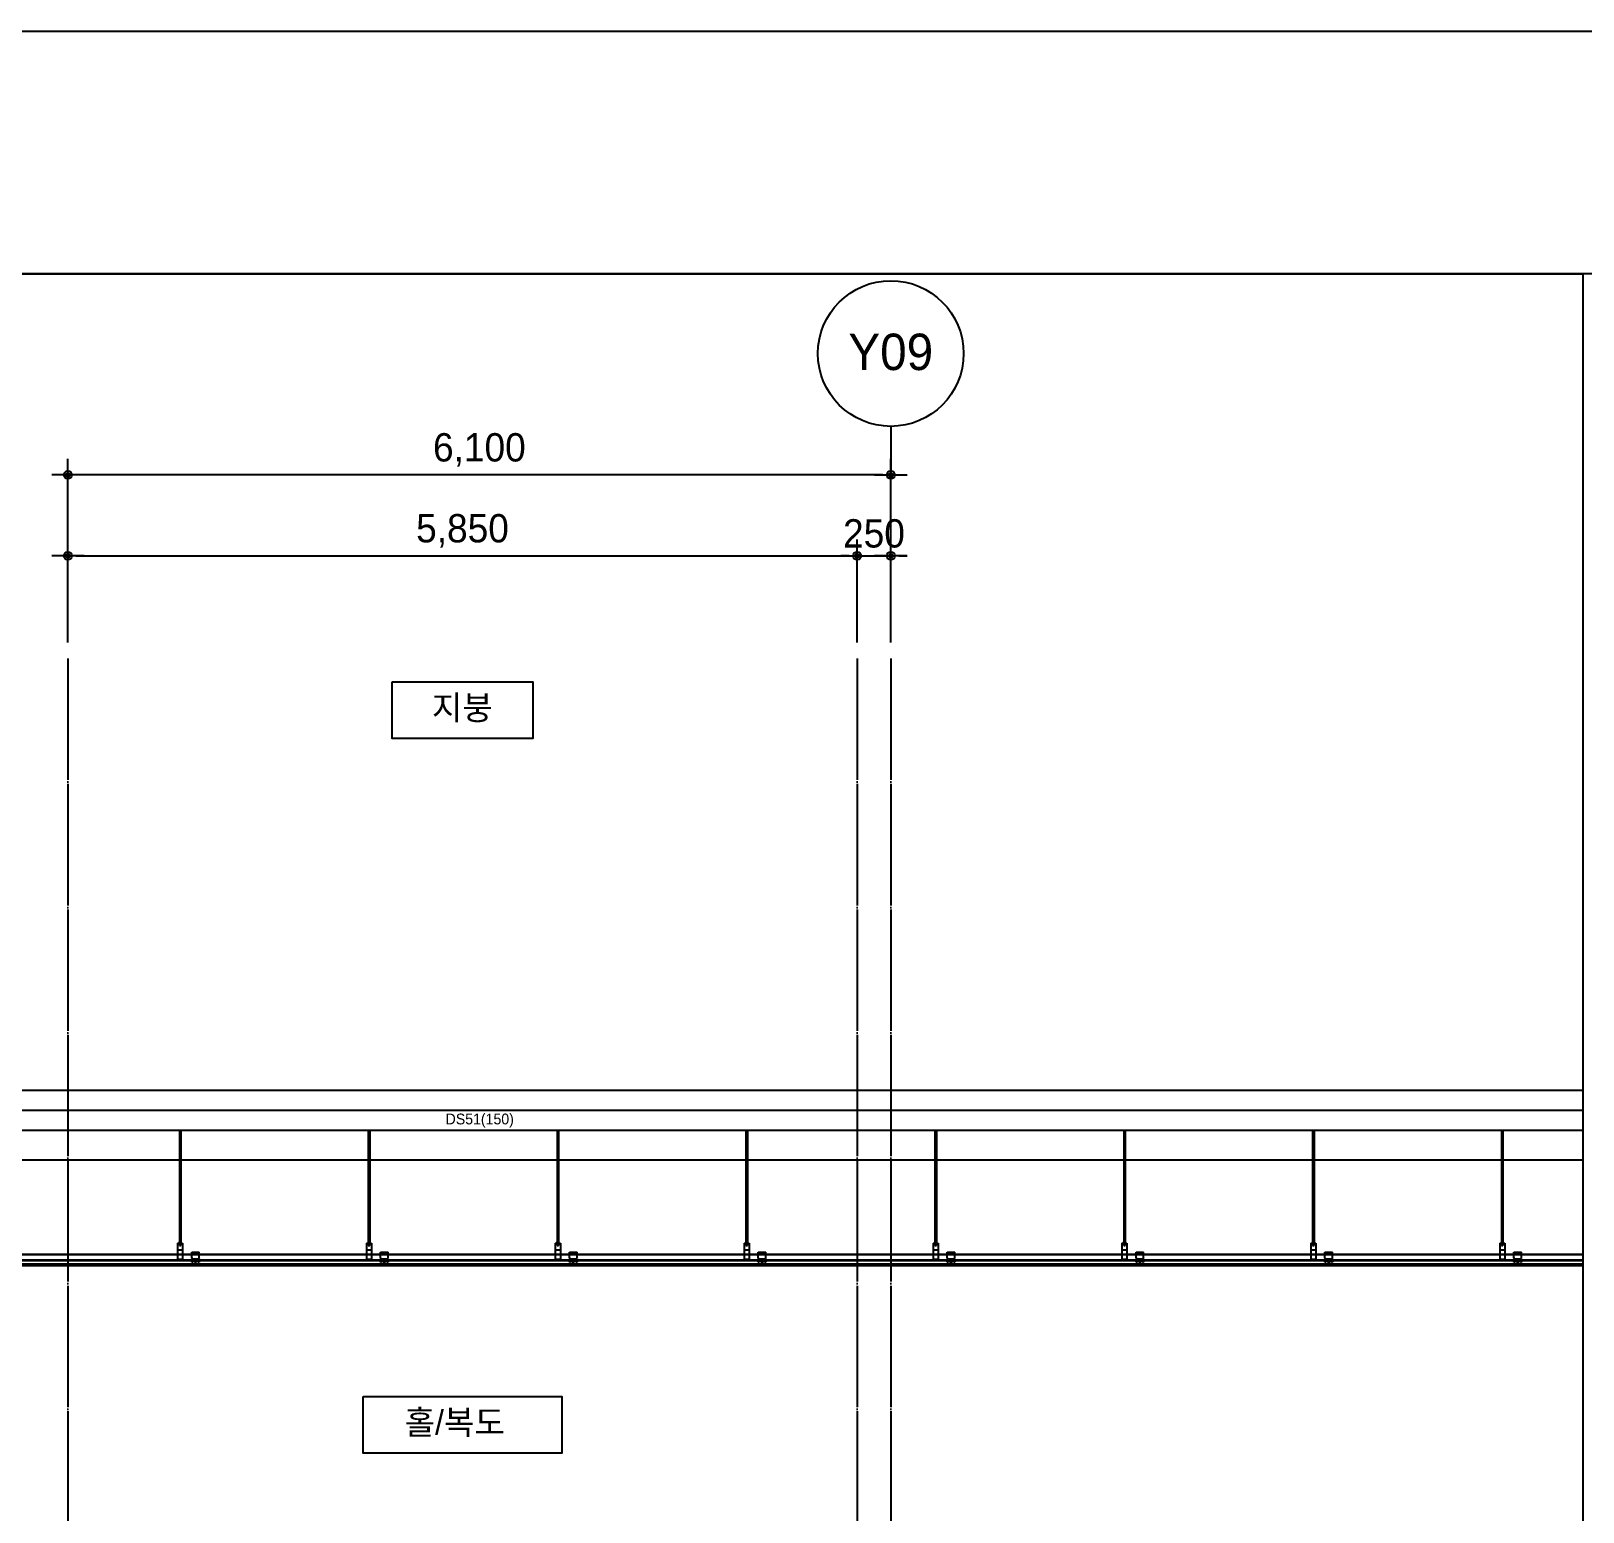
# Model space of a CAD drawing. Header units: millimetres. Extents: x 11948722 to 13111668, y -10771712 to -10232988.
# Drawn here: x 12272310 to 12283813, y -10535141 to -10524159 of the extents above; entities that cross this region are included whole.
import ezdxf
from ezdxf.enums import TextEntityAlignment as Align

# ---------------------------------------------------------------- set-up
doc = ezdxf.new("R2010")
doc.units = ezdxf.units.MM
doc.header["$LTSCALE"] = 150
doc.header["$MEASUREMENT"] = 0
doc.linetypes.add('CEN', pattern=[6.2, 6, -0.1, 0, -0.1])
doc.linetypes.add('Xref-계단단면도$0$HIDDEN', pattern=[0.375, 0.25, -0.125])
doc.layers.get('0').update_dxf_attribs({"linetype": 'CONTINUOUS'})
doc.layers.get('Defpoints').update_dxf_attribs({"color": 117, "linetype": 'CONTINUOUS'})
for name, color, linetype in [('A-FIN-4', 9, 'CONTINUOUS'), ('A-중심선', 10, 'CEN'), ('CON-C', 2, 'CONTINUOUS'), ('INS', 251, 'CONTINUOUS'), ('Xref-계단단면도$0$3 dim0', 7, 'CONTINUOUS'), ('Xref-계단단면도$0$8', 8, 'CONTINUOUS'), ('Xref-계단단면도$0$FIN', 5, 'CONTINUOUS'), ('Xref-계단단면도$0$SYM-2', 7, 'CONTINUOUS'), ('Xref-계단단면도$0$TEX', 3, 'CONTINUOUS'), ('Xref-계단단면도$0$TEX-SYM', 3, 'CONTINUOUS')]:
    doc.layers.add(name, color=color, linetype=linetype)
doc.styles.add('Xref-계단단면도$0$나눔고딕 Se', font='')
doc.styles.add('Xref-계단단면도$0$돋움', font='')
doc.styles.get('Xref-계단단면도$0$나눔고딕 Se').set_extended_font_data('Dotum')
doc.styles.get('Xref-계단단면도$0$돋움').set_extended_font_data('Dotum')
doc.dimstyles.new('Xref-계단단면도$0$A1-100', dxfattribs={"dimtxt": 3, "dimasz": 1, "dimexe": 2, "dimexo": 2, "dimgap": 1, "dimtad": 1, "dimdec": 0, "dimzin": 12, "dimdsep": 46, "dimlunit": 6, "dimtxsty": 'Xref-계단단면도$0$나눔고딕 Se', "dimblk1": 'Xref-계단단면도$0$DIMDOT', "dimblk2": 'Xref-계단단면도$0$DIMDOT', "dimsah": 1, "dimcen": -1, "dimdle": 2, "dimclrd": 256, "dimclre": 256, "dimclrt": 3, "dimadec": 0, "dimazin": 0, "dimtfac": 1, "dimtdec": 0, "dimtix": 1, "dimtmove": 2, "dimatfit": 3, "dimldrblk": 'Xref-계단단면도$0$DIMDOT', "dimfxl": 1, "dimtvp": 1, "dimtolj": 1, "dimtzin": 12, "dimlwd": -1, "dimlwe": -1, "dimarcsym": 0})

# ---------------------------------------------------------------- blocks, each defined once
blk = doc.blocks.new('Xref-계단단면도$0$DIMDOT')
at = {"color": 0}
blk.add_line((-2, 0), (2, 0), dxfattribs=at)
for radius in [0.5, 0.25]:
    blk.add_circle((0, 0), radius, dxfattribs=at)
blk = doc.blocks.new('*D74')
at = {"layer": 'Defpoints', "color": 0, "transparency": 16777216}
for p in [(12272583, -10527451), (12272583, -10528240), (12278683, -10528240)]:
    blk.add_point(p, dxfattribs=at)
at = {"layer": 'Xref-계단단면도$0$3 dim0', "transparency": 16777216}
for p, q in [((12272583, -10528120), (12272583, -10527331)), ((12278683, -10528120), (12278683, -10527331)), ((12278623, -10527451), (12272643, -10527451))]:
    blk.add_line(p, q, dxfattribs=at)
at = {"layer": 'Xref-계단단면도$0$3 dim0', "transparency": 16777216, "xscale": 60, "yscale": 60, "zscale": 60, "rotation": 180}
blk.add_blockref('Xref-계단단면도$0$DIMDOT', (12272583, -10527451), dxfattribs=at)
at = {"layer": 'Xref-계단단면도$0$3 dim0', "transparency": 16777216, "xscale": 60, "yscale": 60, "zscale": 60}
blk.add_blockref('Xref-계단단면도$0$DIMDOT', (12278683, -10527451), dxfattribs=at)
at = {"layer": 'Xref-계단단면도$0$3 dim0', "color": 3, "transparency": 16777216, "insert": (12275633, -10527266), "char_height": 210, "attachment_point": 5, "style": 'Xref-계단단면도$0$나눔고딕 Se'}
blk.add_mtext('\\A1;6,100', dxfattribs=at)
blk = doc.blocks.new('*D1040')
at = {"layer": 'Defpoints', "color": 0, "transparency": 16777216}
for p in [(12278683, -10528051), (12278433, -10528813), (12278683, -10528813)]:
    blk.add_point(p, dxfattribs=at)
at = {"layer": 'Xref-계단단면도$0$3 dim0', "transparency": 16777216}
for p, q in [((12278433, -10528693), (12278433, -10527931)), ((12278683, -10528693), (12278683, -10527931)), ((12278373, -10528051), (12278313, -10528051)), ((12278433, -10528051), (12278683, -10528051)), ((12278743, -10528051), (12278803, -10528051))]:
    blk.add_line(p, q, dxfattribs=at)
at = {"layer": 'Xref-계단단면도$0$3 dim0', "transparency": 16777216, "xscale": 60, "yscale": 60, "zscale": 60}
blk.add_blockref('Xref-계단단면도$0$DIMDOT', (12278433, -10528051), dxfattribs=at)
at = {"layer": 'Xref-계단단면도$0$3 dim0', "transparency": 16777216, "xscale": 60, "yscale": 60, "zscale": 60, "rotation": 180}
blk.add_blockref('Xref-계단단면도$0$DIMDOT', (12278683, -10528051), dxfattribs=at)
at = {"layer": 'Xref-계단단면도$0$3 dim0', "color": 3, "transparency": 16777216, "insert": (12278558, -10527886), "char_height": 210, "attachment_point": 5, "style": 'Xref-계단단면도$0$나눔고딕 Se'}
blk.add_mtext('\\A1;250', dxfattribs=at)
blk = doc.blocks.new('*D1041')
at = {"layer": 'Defpoints', "color": 0, "transparency": 16777216}
for p in [(12278433, -10528051), (12272583, -10528813), (12278433, -10528813)]:
    blk.add_point(p, dxfattribs=at)
at = {"layer": 'Xref-계단단면도$0$3 dim0', "transparency": 16777216}
for p, q in [((12272583, -10528693), (12272583, -10527931)), ((12278433, -10528693), (12278433, -10527931)), ((12272643, -10528051), (12278373, -10528051))]:
    blk.add_line(p, q, dxfattribs=at)
at = {"layer": 'Xref-계단단면도$0$3 dim0', "transparency": 16777216, "xscale": 60, "yscale": 60, "zscale": 60, "rotation": 180}
blk.add_blockref('Xref-계단단면도$0$DIMDOT', (12272583, -10528051), dxfattribs=at)
at = {"layer": 'Xref-계단단면도$0$3 dim0', "transparency": 16777216, "xscale": 60, "yscale": 60, "zscale": 60}
blk.add_blockref('Xref-계단단면도$0$DIMDOT', (12278433, -10528051), dxfattribs=at)
at = {"layer": 'Xref-계단단면도$0$3 dim0', "color": 3, "transparency": 16777216, "insert": (12275508, -10527866), "char_height": 210, "attachment_point": 5, "style": 'Xref-계단단면도$0$나눔고딕 Se'}
blk.add_mtext('\\A1;5,850', dxfattribs=at)

msp = doc.modelspace()

# ---------------------------------------------------------------- linework, layer by layer
at = {"layer": 'A-FIN-4'}
msp.add_line((12266187.3, -10532012.8), (12283813.3, -10532012.8), dxfattribs=at)
at = {"layer": 'A-중심선'}
for p, q in [((12272582.6, -10528812.8), (12272582.6, -10580443.8)), ((12278432.6, -10528812.8), (12278432.6, -10580443.8)), ((12278682.6, -10528812.8), (12278682.6, -10580443.8))]:
    msp.add_line(p, q, dxfattribs=at)
at = {"layer": 'A-중심선', "linetype": 'ByBlock', "ltscale": 0.5}
msp.add_line((12266187.3, -10532012.8), (12283813.3, -10532012.8), dxfattribs=at)
at = {"layer": 'CON-C', "ltscale": 1200}
for p, q in [((12266187.3, -10532162.8), (12283813.3, -10532162.8)), ((12283813.3, -10532312.8), (12266187.3, -10532312.8))]:
    msp.add_line(p, q, dxfattribs=at)
at = {"layer": 'Defpoints', "ltscale": 1200}
for points in [[(12251231.5, -10524159.4), (12295781.5, -10524159.4), (12295781.5, -10587159.4), (12251231.5, -10587159.4)], [(12253084.4, -10580484.4), (12294034.4, -10580484.4), (12294034.4, -10525959.4), (12253084.4, -10525959.4)], [(12266187.3, -10525959.4), (12283813.3, -10525959.4), (12283813.3, -10580443.8), (12266187.3, -10580443.8)]]:
    msp.add_lwpolyline(points, close=True, dxfattribs=at)
at = {"layer": 'INS'}
msp.add_line((12283813.3, -10532532.8), (12266187.3, -10532532.8), dxfattribs=at)
at = {"layer": 'Xref-계단단면도$0$8'}
for p, q in [((12273409.1, -10532312.8), (12273409.1, -10533144)), ((12273420.3, -10532312.8), (12273420.3, -10533144)), ((12274809.1, -10532312.8), (12274809.1, -10533144)), ((12274820.3, -10532312.8), (12274820.3, -10533144)), ((12276209.1, -10532312.8), (12276209.1, -10533144)), ((12276220.3, -10532312.8), (12276220.3, -10533144)), ((12277609.1, -10532312.8), (12277609.1, -10533144)), ((12277620.3, -10532312.8), (12277620.3, -10533144)), ((12279009.1, -10532312.8), (12279009.1, -10533144)), ((12279020.3, -10532312.8), (12279020.3, -10533144)), ((12280409.1, -10532312.8), (12280409.1, -10533144)), ((12280420.3, -10532312.8), (12280420.3, -10533144)), ((12281809.1, -10532312.8), (12281809.1, -10533144)), ((12281820.3, -10532312.8), (12281820.3, -10533144)), ((12283209.1, -10532312.8), (12283209.1, -10533144)), ((12283220.3, -10532312.8), (12283220.3, -10533144)), ((12273395.9, -10533147.8), (12273395.9, -10533266.5)), ((12273395.9, -10533147.8), (12273433.4, -10533147.8)), ((12273395.9, -10533151.5), (12273433.4, -10533151.5)), ((12273395.9, -10533197.8), (12273433.4, -10533197.8)), ((12273403.4, -10533144), (12273425.9, -10533144)), ((12273403.4, -10533144), (12273403.4, -10533147.8)), ((12273403.4, -10533151.5), (12273403.4, -10533155.3)), ((12273403.4, -10533155.3), (12273425.9, -10533155.3)), ((12273407.2, -10533144), (12273407.2, -10533147.8)), ((12273407.2, -10533151.5), (12273407.2, -10533155.3)), ((12273409.1, -10533139), (12273420.3, -10533139)), ((12273409.1, -10533141.5), (12273420.3, -10533141.5)), ((12273409.1, -10533155.3), (12273409.1, -10533166.5)), ((12273409.1, -10533156.5), (12273420.3, -10533156.5)), ((12273409.1, -10533159), (12273420.3, -10533159)), ((12273409.1, -10533161.5), (12273420.3, -10533161.5)), ((12273409.1, -10533164), (12273420.3, -10533164)), ((12273409.1, -10533164), (12273420.3, -10533164)), ((12273409.1, -10533166.5), (12273420.3, -10533166.5)), ((12273420.3, -10533155.3), (12273420.3, -10533166.5)), ((12273422.2, -10533144), (12273422.2, -10533147.8)), ((12273422.2, -10533151.5), (12273422.2, -10533155.3)), ((12273425.9, -10533144), (12273425.9, -10533147.8)), ((12273425.9, -10533151.5), (12273425.9, -10533155.3)), ((12273433.4, -10533147.8), (12273433.4, -10533266.5)), ((12274795.9, -10533147.8), (12274795.9, -10533266.5)), ((12274795.9, -10533147.8), (12274833.4, -10533147.8)), ((12274795.9, -10533151.5), (12274833.4, -10533151.5)), ((12274795.9, -10533197.8), (12274833.4, -10533197.8)), ((12274803.4, -10533144), (12274825.9, -10533144)), ((12274803.4, -10533144), (12274803.4, -10533147.8)), ((12274803.4, -10533151.5), (12274803.4, -10533155.3)), ((12274803.4, -10533155.3), (12274825.9, -10533155.3)), ((12274807.2, -10533144), (12274807.2, -10533147.8)), ((12274807.2, -10533151.5), (12274807.2, -10533155.3)), ((12274809.1, -10533139), (12274820.3, -10533139)), ((12274809.1, -10533141.5), (12274820.3, -10533141.5)), ((12274809.1, -10533155.3), (12274809.1, -10533166.5)), ((12274809.1, -10533156.5), (12274820.3, -10533156.5)), ((12274809.1, -10533159), (12274820.3, -10533159)), ((12274809.1, -10533161.5), (12274820.3, -10533161.5)), ((12274809.1, -10533164), (12274820.3, -10533164)), ((12274809.1, -10533164), (12274820.3, -10533164)), ((12274809.1, -10533166.5), (12274820.3, -10533166.5)), ((12274820.3, -10533155.3), (12274820.3, -10533166.5)), ((12274822.2, -10533144), (12274822.2, -10533147.8)), ((12274822.2, -10533151.5), (12274822.2, -10533155.3)), ((12274825.9, -10533144), (12274825.9, -10533147.8)), ((12274825.9, -10533151.5), (12274825.9, -10533155.3)), ((12274833.4, -10533147.8), (12274833.4, -10533266.5)), ((12276195.9, -10533147.8), (12276195.9, -10533266.5)), ((12276195.9, -10533147.8), (12276233.4, -10533147.8)), ((12276195.9, -10533151.5), (12276233.4, -10533151.5)), ((12276195.9, -10533197.8), (12276233.4, -10533197.8)), ((12276203.4, -10533144), (12276225.9, -10533144)), ((12276203.4, -10533144), (12276203.4, -10533147.8)), ((12276203.4, -10533151.5), (12276203.4, -10533155.3)), ((12276203.4, -10533155.3), (12276225.9, -10533155.3)), ((12276207.2, -10533144), (12276207.2, -10533147.8)), ((12276207.2, -10533151.5), (12276207.2, -10533155.3)), ((12276209.1, -10533139), (12276220.3, -10533139)), ((12276209.1, -10533141.5), (12276220.3, -10533141.5)), ((12276209.1, -10533155.3), (12276209.1, -10533166.5)), ((12276209.1, -10533156.5), (12276220.3, -10533156.5)), ((12276209.1, -10533159), (12276220.3, -10533159)), ((12276209.1, -10533161.5), (12276220.3, -10533161.5)), ((12276209.1, -10533164), (12276220.3, -10533164)), ((12276209.1, -10533164), (12276220.3, -10533164)), ((12276209.1, -10533166.5), (12276220.3, -10533166.5)), ((12276220.3, -10533155.3), (12276220.3, -10533166.5)), ((12276222.2, -10533144), (12276222.2, -10533147.8)), ((12276222.2, -10533151.5), (12276222.2, -10533155.3)), ((12276225.9, -10533144), (12276225.9, -10533147.8)), ((12276225.9, -10533151.5), (12276225.9, -10533155.3)), ((12276233.4, -10533147.8), (12276233.4, -10533266.5)), ((12277595.9, -10533147.8), (12277595.9, -10533266.5)), ((12277595.9, -10533147.8), (12277633.4, -10533147.8)), ((12277595.9, -10533151.5), (12277633.4, -10533151.5)), ((12277595.9, -10533197.8), (12277633.4, -10533197.8)), ((12277603.4, -10533144), (12277625.9, -10533144)), ((12277603.4, -10533144), (12277603.4, -10533147.8)), ((12277603.4, -10533151.5), (12277603.4, -10533155.3)), ((12277603.4, -10533155.3), (12277625.9, -10533155.3)), ((12277607.2, -10533144), (12277607.2, -10533147.8)), ((12277607.2, -10533151.5), (12277607.2, -10533155.3)), ((12277609.1, -10533139), (12277620.3, -10533139)), ((12277609.1, -10533141.5), (12277620.3, -10533141.5)), ((12277609.1, -10533155.3), (12277609.1, -10533166.5)), ((12277609.1, -10533156.5), (12277620.3, -10533156.5)), ((12277609.1, -10533159), (12277620.3, -10533159)), ((12277609.1, -10533161.5), (12277620.3, -10533161.5)), ((12277609.1, -10533164), (12277620.3, -10533164)), ((12277609.1, -10533164), (12277620.3, -10533164)), ((12277609.1, -10533166.5), (12277620.3, -10533166.5)), ((12277620.3, -10533155.3), (12277620.3, -10533166.5)), ((12277622.2, -10533144), (12277622.2, -10533147.8)), ((12277622.2, -10533151.5), (12277622.2, -10533155.3)), ((12277625.9, -10533144), (12277625.9, -10533147.8)), ((12277625.9, -10533151.5), (12277625.9, -10533155.3)), ((12277633.4, -10533147.8), (12277633.4, -10533266.5)), ((12278995.9, -10533147.8), (12278995.9, -10533266.5)), ((12278995.9, -10533147.8), (12279033.4, -10533147.8)), ((12278995.9, -10533151.5), (12279033.4, -10533151.5)), ((12278995.9, -10533197.8), (12279033.4, -10533197.8)), ((12279003.4, -10533144), (12279025.9, -10533144)), ((12279003.4, -10533144), (12279003.4, -10533147.8)), ((12279003.4, -10533151.5), (12279003.4, -10533155.3)), ((12279003.4, -10533155.3), (12279025.9, -10533155.3)), ((12279007.2, -10533144), (12279007.2, -10533147.8)), ((12279007.2, -10533151.5), (12279007.2, -10533155.3)), ((12279009.1, -10533139), (12279020.3, -10533139)), ((12279009.1, -10533141.5), (12279020.3, -10533141.5)), ((12279009.1, -10533155.3), (12279009.1, -10533166.5)), ((12279009.1, -10533156.5), (12279020.3, -10533156.5)), ((12279009.1, -10533159), (12279020.3, -10533159)), ((12279009.1, -10533161.5), (12279020.3, -10533161.5)), ((12279009.1, -10533164), (12279020.3, -10533164)), ((12279009.1, -10533164), (12279020.3, -10533164)), ((12279009.1, -10533166.5), (12279020.3, -10533166.5)), ((12279020.3, -10533155.3), (12279020.3, -10533166.5)), ((12279022.2, -10533144), (12279022.2, -10533147.8)), ((12279022.2, -10533151.5), (12279022.2, -10533155.3)), ((12279025.9, -10533144), (12279025.9, -10533147.8)), ((12279025.9, -10533151.5), (12279025.9, -10533155.3)), ((12279033.4, -10533147.8), (12279033.4, -10533266.5)), ((12280395.9, -10533147.8), (12280395.9, -10533266.5)), ((12280395.9, -10533147.8), (12280433.4, -10533147.8)), ((12280395.9, -10533151.5), (12280433.4, -10533151.5)), ((12280395.9, -10533197.8), (12280433.4, -10533197.8)), ((12280403.4, -10533144), (12280425.9, -10533144)), ((12280403.4, -10533144), (12280403.4, -10533147.8)), ((12280403.4, -10533151.5), (12280403.4, -10533155.3)), ((12280403.4, -10533155.3), (12280425.9, -10533155.3)), ((12280407.2, -10533144), (12280407.2, -10533147.8)), ((12280407.2, -10533151.5), (12280407.2, -10533155.3)), ((12280409.1, -10533139), (12280420.3, -10533139)), ((12280409.1, -10533141.5), (12280420.3, -10533141.5)), ((12280409.1, -10533155.3), (12280409.1, -10533166.5)), ((12280409.1, -10533156.5), (12280420.3, -10533156.5)), ((12280409.1, -10533159), (12280420.3, -10533159)), ((12280409.1, -10533161.5), (12280420.3, -10533161.5)), ((12280409.1, -10533164), (12280420.3, -10533164)), ((12280409.1, -10533164), (12280420.3, -10533164)), ((12280409.1, -10533166.5), (12280420.3, -10533166.5)), ((12280420.3, -10533155.3), (12280420.3, -10533166.5)), ((12280422.2, -10533144), (12280422.2, -10533147.8)), ((12280422.2, -10533151.5), (12280422.2, -10533155.3)), ((12280425.9, -10533144), (12280425.9, -10533147.8)), ((12280425.9, -10533151.5), (12280425.9, -10533155.3)), ((12280433.4, -10533147.8), (12280433.4, -10533266.5)), ((12281795.9, -10533147.8), (12281795.9, -10533266.5)), ((12281795.9, -10533147.8), (12281833.4, -10533147.8)), ((12281795.9, -10533151.5), (12281833.4, -10533151.5)), ((12281795.9, -10533197.8), (12281833.4, -10533197.8)), ((12281803.4, -10533144), (12281825.9, -10533144)), ((12281803.4, -10533144), (12281803.4, -10533147.8)), ((12281803.4, -10533151.5), (12281803.4, -10533155.3)), ((12281803.4, -10533155.3), (12281825.9, -10533155.3)), ((12281807.2, -10533144), (12281807.2, -10533147.8)), ((12281807.2, -10533151.5), (12281807.2, -10533155.3)), ((12281809.1, -10533139), (12281820.3, -10533139)), ((12281809.1, -10533141.5), (12281820.3, -10533141.5)), ((12281809.1, -10533155.3), (12281809.1, -10533166.5)), ((12281809.1, -10533156.5), (12281820.3, -10533156.5)), ((12281809.1, -10533159), (12281820.3, -10533159)), ((12281809.1, -10533161.5), (12281820.3, -10533161.5)), ((12281809.1, -10533164), (12281820.3, -10533164)), ((12281809.1, -10533164), (12281820.3, -10533164)), ((12281809.1, -10533166.5), (12281820.3, -10533166.5)), ((12281820.3, -10533155.3), (12281820.3, -10533166.5)), ((12281822.2, -10533144), (12281822.2, -10533147.8)), ((12281822.2, -10533151.5), (12281822.2, -10533155.3)), ((12281825.9, -10533144), (12281825.9, -10533147.8)), ((12281825.9, -10533151.5), (12281825.9, -10533155.3)), ((12281833.4, -10533147.8), (12281833.4, -10533266.5)), ((12283195.9, -10533147.8), (12283195.9, -10533266.5)), ((12283195.9, -10533147.8), (12283233.4, -10533147.8)), ((12283195.9, -10533151.5), (12283233.4, -10533151.5)), ((12283195.9, -10533197.8), (12283233.4, -10533197.8)), ((12283203.4, -10533144), (12283225.9, -10533144)), ((12283203.4, -10533144), (12283203.4, -10533147.8)), ((12283203.4, -10533151.5), (12283203.4, -10533155.3)), ((12283203.4, -10533155.3), (12283225.9, -10533155.3)), ((12283207.2, -10533144), (12283207.2, -10533147.8)), ((12283207.2, -10533151.5), (12283207.2, -10533155.3)), ((12283209.1, -10533139), (12283220.3, -10533139)), ((12283209.1, -10533141.5), (12283220.3, -10533141.5)), ((12283209.1, -10533155.3), (12283209.1, -10533166.5)), ((12283209.1, -10533156.5), (12283220.3, -10533156.5)), ((12283209.1, -10533159), (12283220.3, -10533159)), ((12283209.1, -10533161.5), (12283220.3, -10533161.5)), ((12283209.1, -10533164), (12283220.3, -10533164)), ((12283209.1, -10533164), (12283220.3, -10533164)), ((12283209.1, -10533166.5), (12283220.3, -10533166.5)), ((12283220.3, -10533155.3), (12283220.3, -10533166.5)), ((12283222.2, -10533144), (12283222.2, -10533147.8)), ((12283222.2, -10533151.5), (12283222.2, -10533155.3)), ((12283225.9, -10533144), (12283225.9, -10533147.8)), ((12283225.9, -10533151.5), (12283225.9, -10533155.3)), ((12283233.4, -10533147.8), (12283233.4, -10533266.5)), ((12273395.9, -10533266.5), (12273433.4, -10533266.5)), ((12273500.7, -10533214), (12273556.9, -10533214)), ((12273500.7, -10533257.8), (12273500.7, -10533214)), ((12273500.7, -10533216.5), (12273556.9, -10533216.5)), ((12273500.7, -10533225.3), (12273504.4, -10533225.3)), ((12273506.9, -10533264), (12273500.7, -10533257.8)), ((12273500.7, -10533264), (12273506.9, -10533264)), ((12273500.7, -10533287.8), (12273500.7, -10533264)), ((12273508.2, -10533287.8), (12273500.7, -10533287.8)), ((12273503.2, -10533285.3), (12273503.2, -10533266.5)), ((12273503.2, -10533266.5), (12273506.9, -10533266.5)), ((12273503.2, -10533274), (12273554.4, -10533274)), ((12273506.1, -10533285.3), (12273503.2, -10533285.3)), ((12273506.4, -10533225.3), (12273509.4, -10533225.3)), ((12273506.9, -10533264), (12273550.7, -10533264)), ((12273506.9, -10533266.5), (12273506.9, -10533264)), ((12273509.4, -10533219.4), (12273509.4, -10533214)), ((12273509.4, -10533225.3), (12273509.4, -10533221.1)), ((12273536.9, -10533287.8), (12273520.7, -10533287.8)), ((12273534.8, -10533285.3), (12273522.8, -10533285.3)), ((12273524.4, -10533219.4), (12273524.4, -10533214)), ((12273524.4, -10533225.3), (12273524.4, -10533221.1)), ((12273524.4, -10533225.3), (12273527.5, -10533225.3)), ((12273529.2, -10533225.3), (12273533.2, -10533225.3)), ((12273533.2, -10533219.4), (12273533.2, -10533214)), ((12273533.2, -10533225.3), (12273533.2, -10533221.1)), ((12273548.2, -10533219.4), (12273548.2, -10533214)), ((12273548.2, -10533225.3), (12273548.2, -10533221.1)), ((12273548.2, -10533225.3), (12273552, -10533225.3)), ((12273556.9, -10533287.8), (12273549.4, -10533287.8)), ((12273550.7, -10533264), (12273556.9, -10533257.8)), ((12273550.7, -10533264), (12273556.9, -10533264)), ((12273550.7, -10533266.5), (12273550.7, -10533264)), ((12273550.7, -10533266.5), (12273554.4, -10533266.5)), ((12273554.4, -10533285.3), (12273551.6, -10533285.3)), ((12273553.3, -10533225.3), (12273556.9, -10533225.3)), ((12273554.4, -10533266.5), (12273554.4, -10533285.3)), ((12273556.9, -10533257.8), (12273556.9, -10533214)), ((12273556.9, -10533264), (12273556.9, -10533287.8)), ((12274795.9, -10533266.5), (12274833.4, -10533266.5)), ((12274900.7, -10533214), (12274956.9, -10533214)), ((12274900.7, -10533257.8), (12274900.7, -10533214)), ((12274900.7, -10533216.5), (12274956.9, -10533216.5)), ((12274900.7, -10533225.3), (12274904.4, -10533225.3)), ((12274906.9, -10533264), (12274900.7, -10533257.8)), ((12274900.7, -10533264), (12274906.9, -10533264)), ((12274900.7, -10533287.8), (12274900.7, -10533264)), ((12274908.2, -10533287.8), (12274900.7, -10533287.8)), ((12274903.2, -10533285.3), (12274903.2, -10533266.5)), ((12274903.2, -10533266.5), (12274906.9, -10533266.5)), ((12274903.2, -10533274), (12274954.4, -10533274)), ((12274906.1, -10533285.3), (12274903.2, -10533285.3)), ((12274906.4, -10533225.3), (12274909.4, -10533225.3)), ((12274906.9, -10533264), (12274950.7, -10533264)), ((12274906.9, -10533266.5), (12274906.9, -10533264)), ((12274909.4, -10533219.4), (12274909.4, -10533214)), ((12274909.4, -10533225.3), (12274909.4, -10533221.1)), ((12274936.9, -10533287.8), (12274920.7, -10533287.8)), ((12274934.8, -10533285.3), (12274922.8, -10533285.3)), ((12274924.4, -10533219.4), (12274924.4, -10533214)), ((12274924.4, -10533225.3), (12274924.4, -10533221.1)), ((12274924.4, -10533225.3), (12274927.5, -10533225.3)), ((12274929.2, -10533225.3), (12274933.2, -10533225.3)), ((12274933.2, -10533219.4), (12274933.2, -10533214)), ((12274933.2, -10533225.3), (12274933.2, -10533221.1)), ((12274948.2, -10533219.4), (12274948.2, -10533214)), ((12274948.2, -10533225.3), (12274948.2, -10533221.1)), ((12274948.2, -10533225.3), (12274952, -10533225.3)), ((12274956.9, -10533287.8), (12274949.4, -10533287.8)), ((12274950.7, -10533264), (12274956.9, -10533257.8)), ((12274950.7, -10533264), (12274956.9, -10533264)), ((12274950.7, -10533266.5), (12274950.7, -10533264)), ((12274950.7, -10533266.5), (12274954.4, -10533266.5)), ((12274954.4, -10533285.3), (12274951.6, -10533285.3)), ((12274953.3, -10533225.3), (12274956.9, -10533225.3)), ((12274954.4, -10533266.5), (12274954.4, -10533285.3)), ((12274956.9, -10533257.8), (12274956.9, -10533214)), ((12274956.9, -10533264), (12274956.9, -10533287.8)), ((12276195.9, -10533266.5), (12276233.4, -10533266.5)), ((12276300.7, -10533214), (12276356.9, -10533214)), ((12276300.7, -10533257.8), (12276300.7, -10533214)), ((12276300.7, -10533216.5), (12276356.9, -10533216.5)), ((12276300.7, -10533225.3), (12276304.4, -10533225.3)), ((12276306.9, -10533264), (12276300.7, -10533257.8)), ((12276300.7, -10533264), (12276306.9, -10533264)), ((12276300.7, -10533287.8), (12276300.7, -10533264)), ((12276308.2, -10533287.8), (12276300.7, -10533287.8)), ((12276303.2, -10533285.3), (12276303.2, -10533266.5)), ((12276303.2, -10533266.5), (12276306.9, -10533266.5)), ((12276303.2, -10533274), (12276354.4, -10533274)), ((12276306.1, -10533285.3), (12276303.2, -10533285.3)), ((12276306.4, -10533225.3), (12276309.4, -10533225.3)), ((12276306.9, -10533264), (12276350.7, -10533264)), ((12276306.9, -10533266.5), (12276306.9, -10533264)), ((12276309.4, -10533219.4), (12276309.4, -10533214)), ((12276309.4, -10533225.3), (12276309.4, -10533221.1)), ((12276336.9, -10533287.8), (12276320.7, -10533287.8)), ((12276334.8, -10533285.3), (12276322.8, -10533285.3)), ((12276324.4, -10533219.4), (12276324.4, -10533214)), ((12276324.4, -10533225.3), (12276324.4, -10533221.1)), ((12276324.4, -10533225.3), (12276327.5, -10533225.3)), ((12276329.2, -10533225.3), (12276333.2, -10533225.3)), ((12276333.2, -10533219.4), (12276333.2, -10533214)), ((12276333.2, -10533225.3), (12276333.2, -10533221.1)), ((12276348.2, -10533219.4), (12276348.2, -10533214)), ((12276348.2, -10533225.3), (12276348.2, -10533221.1)), ((12276348.2, -10533225.3), (12276352, -10533225.3)), ((12276356.9, -10533287.8), (12276349.4, -10533287.8)), ((12276350.7, -10533264), (12276356.9, -10533257.8)), ((12276350.7, -10533264), (12276356.9, -10533264)), ((12276350.7, -10533266.5), (12276350.7, -10533264)), ((12276350.7, -10533266.5), (12276354.4, -10533266.5)), ((12276354.4, -10533285.3), (12276351.6, -10533285.3)), ((12276353.3, -10533225.3), (12276356.9, -10533225.3)), ((12276354.4, -10533266.5), (12276354.4, -10533285.3)), ((12276356.9, -10533257.8), (12276356.9, -10533214)), ((12276356.9, -10533264), (12276356.9, -10533287.8)), ((12277595.9, -10533266.5), (12277633.4, -10533266.5)), ((12277700.7, -10533214), (12277756.9, -10533214)), ((12277700.7, -10533257.8), (12277700.7, -10533214)), ((12277700.7, -10533216.5), (12277756.9, -10533216.5)), ((12277700.7, -10533225.3), (12277704.4, -10533225.3)), ((12277706.9, -10533264), (12277700.7, -10533257.8)), ((12277700.7, -10533264), (12277706.9, -10533264)), ((12277700.7, -10533287.8), (12277700.7, -10533264)), ((12277708.2, -10533287.8), (12277700.7, -10533287.8)), ((12277703.2, -10533285.3), (12277703.2, -10533266.5)), ((12277703.2, -10533266.5), (12277706.9, -10533266.5)), ((12277703.2, -10533274), (12277754.4, -10533274)), ((12277706.1, -10533285.3), (12277703.2, -10533285.3)), ((12277706.4, -10533225.3), (12277709.4, -10533225.3)), ((12277706.9, -10533264), (12277750.7, -10533264)), ((12277706.9, -10533266.5), (12277706.9, -10533264)), ((12277709.4, -10533219.4), (12277709.4, -10533214)), ((12277709.4, -10533225.3), (12277709.4, -10533221.1)), ((12277736.9, -10533287.8), (12277720.7, -10533287.8)), ((12277734.8, -10533285.3), (12277722.8, -10533285.3)), ((12277724.4, -10533219.4), (12277724.4, -10533214)), ((12277724.4, -10533225.3), (12277724.4, -10533221.1)), ((12277724.4, -10533225.3), (12277727.5, -10533225.3)), ((12277729.2, -10533225.3), (12277733.2, -10533225.3)), ((12277733.2, -10533219.4), (12277733.2, -10533214)), ((12277733.2, -10533225.3), (12277733.2, -10533221.1)), ((12277748.2, -10533219.4), (12277748.2, -10533214)), ((12277748.2, -10533225.3), (12277748.2, -10533221.1)), ((12277748.2, -10533225.3), (12277752, -10533225.3)), ((12277756.9, -10533287.8), (12277749.4, -10533287.8)), ((12277750.7, -10533264), (12277756.9, -10533257.8)), ((12277750.7, -10533264), (12277756.9, -10533264)), ((12277750.7, -10533266.5), (12277750.7, -10533264)), ((12277750.7, -10533266.5), (12277754.4, -10533266.5)), ((12277754.4, -10533285.3), (12277751.6, -10533285.3)), ((12277753.3, -10533225.3), (12277756.9, -10533225.3)), ((12277754.4, -10533266.5), (12277754.4, -10533285.3)), ((12277756.9, -10533257.8), (12277756.9, -10533214)), ((12277756.9, -10533264), (12277756.9, -10533287.8)), ((12278995.9, -10533266.5), (12279033.4, -10533266.5)), ((12279100.7, -10533214), (12279156.9, -10533214)), ((12279100.7, -10533257.8), (12279100.7, -10533214)), ((12279100.7, -10533216.5), (12279156.9, -10533216.5)), ((12279100.7, -10533225.3), (12279104.4, -10533225.3)), ((12279106.9, -10533264), (12279100.7, -10533257.8)), ((12279100.7, -10533264), (12279106.9, -10533264)), ((12279100.7, -10533287.8), (12279100.7, -10533264)), ((12279108.2, -10533287.8), (12279100.7, -10533287.8)), ((12279103.2, -10533285.3), (12279103.2, -10533266.5)), ((12279103.2, -10533266.5), (12279106.9, -10533266.5)), ((12279103.2, -10533274), (12279154.4, -10533274)), ((12279106.1, -10533285.3), (12279103.2, -10533285.3)), ((12279106.4, -10533225.3), (12279109.4, -10533225.3)), ((12279106.9, -10533264), (12279150.7, -10533264)), ((12279106.9, -10533266.5), (12279106.9, -10533264)), ((12279109.4, -10533219.4), (12279109.4, -10533214)), ((12279109.4, -10533225.3), (12279109.4, -10533221.1)), ((12279136.9, -10533287.8), (12279120.7, -10533287.8)), ((12279134.8, -10533285.3), (12279122.8, -10533285.3)), ((12279124.4, -10533219.4), (12279124.4, -10533214)), ((12279124.4, -10533225.3), (12279124.4, -10533221.1)), ((12279124.4, -10533225.3), (12279127.5, -10533225.3)), ((12279129.2, -10533225.3), (12279133.2, -10533225.3)), ((12279133.2, -10533219.4), (12279133.2, -10533214)), ((12279133.2, -10533225.3), (12279133.2, -10533221.1)), ((12279148.2, -10533219.4), (12279148.2, -10533214)), ((12279148.2, -10533225.3), (12279148.2, -10533221.1)), ((12279148.2, -10533225.3), (12279152, -10533225.3)), ((12279156.9, -10533287.8), (12279149.4, -10533287.8)), ((12279150.7, -10533264), (12279156.9, -10533257.8)), ((12279150.7, -10533264), (12279156.9, -10533264)), ((12279150.7, -10533266.5), (12279150.7, -10533264)), ((12279150.7, -10533266.5), (12279154.4, -10533266.5)), ((12279154.4, -10533285.3), (12279151.6, -10533285.3)), ((12279153.3, -10533225.3), (12279156.9, -10533225.3)), ((12279154.4, -10533266.5), (12279154.4, -10533285.3)), ((12279156.9, -10533257.8), (12279156.9, -10533214)), ((12279156.9, -10533264), (12279156.9, -10533287.8)), ((12280395.9, -10533266.5), (12280433.4, -10533266.5)), ((12280500.7, -10533214), (12280556.9, -10533214)), ((12280500.7, -10533257.8), (12280500.7, -10533214)), ((12280500.7, -10533216.5), (12280556.9, -10533216.5)), ((12280500.7, -10533225.3), (12280504.4, -10533225.3)), ((12280506.9, -10533264), (12280500.7, -10533257.8)), ((12280500.7, -10533264), (12280506.9, -10533264)), ((12280500.7, -10533287.8), (12280500.7, -10533264)), ((12280508.2, -10533287.8), (12280500.7, -10533287.8)), ((12280503.2, -10533285.3), (12280503.2, -10533266.5)), ((12280503.2, -10533266.5), (12280506.9, -10533266.5)), ((12280503.2, -10533274), (12280554.4, -10533274)), ((12280506.1, -10533285.3), (12280503.2, -10533285.3)), ((12280506.4, -10533225.3), (12280509.4, -10533225.3)), ((12280506.9, -10533264), (12280550.7, -10533264)), ((12280506.9, -10533266.5), (12280506.9, -10533264)), ((12280509.4, -10533219.4), (12280509.4, -10533214)), ((12280509.4, -10533225.3), (12280509.4, -10533221.1)), ((12280536.9, -10533287.8), (12280520.7, -10533287.8)), ((12280534.8, -10533285.3), (12280522.8, -10533285.3)), ((12280524.4, -10533219.4), (12280524.4, -10533214)), ((12280524.4, -10533225.3), (12280524.4, -10533221.1)), ((12280524.4, -10533225.3), (12280527.5, -10533225.3)), ((12280529.2, -10533225.3), (12280533.2, -10533225.3)), ((12280533.2, -10533219.4), (12280533.2, -10533214)), ((12280533.2, -10533225.3), (12280533.2, -10533221.1)), ((12280548.2, -10533219.4), (12280548.2, -10533214)), ((12280548.2, -10533225.3), (12280548.2, -10533221.1)), ((12280548.2, -10533225.3), (12280552, -10533225.3)), ((12280556.9, -10533287.8), (12280549.4, -10533287.8)), ((12280550.7, -10533264), (12280556.9, -10533257.8)), ((12280550.7, -10533264), (12280556.9, -10533264)), ((12280550.7, -10533266.5), (12280550.7, -10533264)), ((12280550.7, -10533266.5), (12280554.4, -10533266.5)), ((12280554.4, -10533285.3), (12280551.6, -10533285.3)), ((12280553.3, -10533225.3), (12280556.9, -10533225.3)), ((12280554.4, -10533266.5), (12280554.4, -10533285.3)), ((12280556.9, -10533257.8), (12280556.9, -10533214)), ((12280556.9, -10533264), (12280556.9, -10533287.8)), ((12281795.9, -10533266.5), (12281833.4, -10533266.5)), ((12281900.7, -10533214), (12281956.9, -10533214)), ((12281900.7, -10533257.8), (12281900.7, -10533214)), ((12281900.7, -10533216.5), (12281956.9, -10533216.5)), ((12281900.7, -10533225.3), (12281904.4, -10533225.3)), ((12281906.9, -10533264), (12281900.7, -10533257.8)), ((12281900.7, -10533264), (12281906.9, -10533264)), ((12281900.7, -10533287.8), (12281900.7, -10533264)), ((12281908.2, -10533287.8), (12281900.7, -10533287.8)), ((12281903.2, -10533285.3), (12281903.2, -10533266.5)), ((12281903.2, -10533266.5), (12281906.9, -10533266.5)), ((12281903.2, -10533274), (12281954.4, -10533274)), ((12281906.1, -10533285.3), (12281903.2, -10533285.3)), ((12281906.4, -10533225.3), (12281909.4, -10533225.3)), ((12281906.9, -10533264), (12281950.7, -10533264)), ((12281906.9, -10533266.5), (12281906.9, -10533264)), ((12281909.4, -10533219.4), (12281909.4, -10533214)), ((12281909.4, -10533225.3), (12281909.4, -10533221.1)), ((12281936.9, -10533287.8), (12281920.7, -10533287.8)), ((12281934.8, -10533285.3), (12281922.8, -10533285.3)), ((12281924.4, -10533219.4), (12281924.4, -10533214)), ((12281924.4, -10533225.3), (12281924.4, -10533221.1)), ((12281924.4, -10533225.3), (12281927.5, -10533225.3)), ((12281929.2, -10533225.3), (12281933.2, -10533225.3)), ((12281933.2, -10533219.4), (12281933.2, -10533214)), ((12281933.2, -10533225.3), (12281933.2, -10533221.1)), ((12281948.2, -10533219.4), (12281948.2, -10533214)), ((12281948.2, -10533225.3), (12281948.2, -10533221.1)), ((12281948.2, -10533225.3), (12281952, -10533225.3)), ((12281956.9, -10533287.8), (12281949.4, -10533287.8)), ((12281950.7, -10533264), (12281956.9, -10533257.8)), ((12281950.7, -10533264), (12281956.9, -10533264)), ((12281950.7, -10533266.5), (12281950.7, -10533264)), ((12281950.7, -10533266.5), (12281954.4, -10533266.5)), ((12281954.4, -10533285.3), (12281951.6, -10533285.3)), ((12281953.3, -10533225.3), (12281956.9, -10533225.3)), ((12281954.4, -10533266.5), (12281954.4, -10533285.3)), ((12281956.9, -10533257.8), (12281956.9, -10533214)), ((12281956.9, -10533264), (12281956.9, -10533287.8)), ((12283195.9, -10533266.5), (12283233.4, -10533266.5)), ((12283300.7, -10533214), (12283356.9, -10533214)), ((12283300.7, -10533257.8), (12283300.7, -10533214)), ((12283300.7, -10533216.5), (12283356.9, -10533216.5)), ((12283300.7, -10533225.3), (12283304.4, -10533225.3)), ((12283306.9, -10533264), (12283300.7, -10533257.8)), ((12283300.7, -10533264), (12283306.9, -10533264)), ((12283300.7, -10533287.8), (12283300.7, -10533264)), ((12283308.2, -10533287.8), (12283300.7, -10533287.8)), ((12283303.2, -10533285.3), (12283303.2, -10533266.5)), ((12283303.2, -10533266.5), (12283306.9, -10533266.5)), ((12283303.2, -10533274), (12283354.4, -10533274)), ((12283306.1, -10533285.3), (12283303.2, -10533285.3)), ((12283306.4, -10533225.3), (12283309.4, -10533225.3)), ((12283306.9, -10533264), (12283350.7, -10533264)), ((12283306.9, -10533266.5), (12283306.9, -10533264)), ((12283309.4, -10533219.4), (12283309.4, -10533214)), ((12283309.4, -10533225.3), (12283309.4, -10533221.1)), ((12283336.9, -10533287.8), (12283320.7, -10533287.8)), ((12283334.8, -10533285.3), (12283322.8, -10533285.3)), ((12283324.4, -10533219.4), (12283324.4, -10533214)), ((12283324.4, -10533225.3), (12283324.4, -10533221.1)), ((12283324.4, -10533225.3), (12283327.5, -10533225.3)), ((12283329.2, -10533225.3), (12283333.2, -10533225.3)), ((12283333.2, -10533219.4), (12283333.2, -10533214)), ((12283333.2, -10533225.3), (12283333.2, -10533221.1)), ((12283348.2, -10533219.4), (12283348.2, -10533214)), ((12283348.2, -10533225.3), (12283348.2, -10533221.1)), ((12283348.2, -10533225.3), (12283352, -10533225.3)), ((12283356.9, -10533287.8), (12283349.4, -10533287.8)), ((12283350.7, -10533264), (12283356.9, -10533257.8)), ((12283350.7, -10533264), (12283356.9, -10533264)), ((12283350.7, -10533266.5), (12283350.7, -10533264)), ((12283350.7, -10533266.5), (12283354.4, -10533266.5)), ((12283354.4, -10533285.3), (12283351.6, -10533285.3)), ((12283353.3, -10533225.3), (12283356.9, -10533225.3)), ((12283354.4, -10533266.5), (12283354.4, -10533285.3)), ((12283356.9, -10533257.8), (12283356.9, -10533214)), ((12283356.9, -10533264), (12283356.9, -10533287.8))]:
    msp.add_line(p, q, dxfattribs=at)
at = {"layer": 'Xref-계단단면도$0$8', "linetype": 'Xref-계단단면도$0$HIDDEN', "ltscale": 0.1}
for p, q in [((12266187.3, -10533232.8), (12283813.3, -10533232.8)), ((12266187.3, -10533272.8), (12283813.3, -10533272.8))]:
    msp.add_line(p, q, dxfattribs=at)
at = {"layer": 'Xref-계단단면도$0$8'}
for centre, radius, start, end in [((12273514.4, -10533287.8), 8.75, 16.60155, 163.39845), ((12273514.4, -10533287.8), 6.25, 0, 180), ((12273543.2, -10533287.8), 8.75, 16.60155, 163.39845), ((12273543.2, -10533287.8), 6.25, 0, 180), ((12274914.4, -10533287.8), 8.75, 16.60155, 163.39845), ((12274914.4, -10533287.8), 6.25, 0, 180), ((12274943.2, -10533287.8), 8.75, 16.60155, 163.39845), ((12274943.2, -10533287.8), 6.25, 0, 180), ((12276314.4, -10533287.8), 8.75, 16.60155, 163.39845), ((12276314.4, -10533287.8), 6.25, 0, 180), ((12276343.2, -10533287.8), 8.75, 16.60155, 163.39845), ((12276343.2, -10533287.8), 6.25, 0, 180), ((12277714.4, -10533287.8), 8.75, 16.60155, 163.39845), ((12277714.4, -10533287.8), 6.25, 0, 180), ((12277743.2, -10533287.8), 8.75, 16.60155, 163.39845), ((12277743.2, -10533287.8), 6.25, 0, 180), ((12279114.4, -10533287.8), 8.75, 16.60155, 163.39845), ((12279114.4, -10533287.8), 6.25, 0, 180), ((12279143.2, -10533287.8), 8.75, 16.60155, 163.39845), ((12279143.2, -10533287.8), 6.25, 0, 180), ((12280514.4, -10533287.8), 8.75, 16.60155, 163.39845), ((12280514.4, -10533287.8), 6.25, 0, 180), ((12280543.2, -10533287.8), 8.75, 16.60155, 163.39845), ((12280543.2, -10533287.8), 6.25, 0, 180), ((12281914.4, -10533287.8), 8.75, 16.60155, 163.39845), ((12281914.4, -10533287.8), 6.25, 0, 180), ((12281943.2, -10533287.8), 8.75, 16.60155, 163.39845), ((12281943.2, -10533287.8), 6.25, 0, 180), ((12283314.4, -10533287.8), 8.75, 16.60155, 163.39845), ((12283314.4, -10533287.8), 6.25, 0, 180), ((12283343.2, -10533287.8), 8.75, 16.60155, 163.39845), ((12283343.2, -10533287.8), 6.25, 0, 180)]:
    msp.add_arc(centre, radius, start, end, dxfattribs=at)
at = {"layer": 'Xref-계단단면도$0$FIN', "color": 8}
for p, q in [((12266187.3, -10533229), (12283813.3, -10533229)), ((12266187.3, -10533276.5), (12283813.3, -10533276.5))]:
    msp.add_line(p, q, dxfattribs=at)
at = {"layer": 'Xref-계단단면도$0$FIN', "color": 150}
for p, q in [((12266187.3, -10533300.3), (12283813.3, -10533300.3)), ((12266187.3, -10533312.8), (12283813.3, -10533312.8))]:
    msp.add_line(p, q, dxfattribs=at)
at = {"layer": 'Xref-계단단면도$0$SYM-2'}
msp.add_line((12278682.6, -10527090.9), (12278682.6, -10527450.9), dxfattribs=at)
msp.add_circle((12278682.6, -10526550.9), 540, dxfattribs=at)
at = {"layer": 'Xref-계단단면도$0$TEX-SYM'}
for points in [[(12274985.4, -10528985.2), (12276029.8, -10528985.2), (12276029.8, -10529405.2), (12274985.4, -10529405.2)], [(12274772.1, -10534285), (12276243.1, -10534285), (12276243.1, -10534705), (12274772.1, -10534705)]]:
    msp.add_lwpolyline(points, close=True, dxfattribs=at)

# ---------------------------------------------------------------- texts
at = {"layer": 'Defpoints', "style": 'Xref-계단단면도$0$돋움'}
msp.add_text('DS51(150)', height=80, dxfattribs=at).set_placement((12275382.6, -10532267.2))
at = {"layer": 'Xref-계단단면도$0$SYM-2', "color": 3, "style": 'Xref-계단단면도$0$돋움'}
msp.add_text('Y09', height=270, dxfattribs=at).set_placement((12278682.5, -10526538.4), align=Align.MIDDLE_CENTER)
at = {"layer": 'Xref-계단단면도$0$TEX', "style": 'Xref-계단단면도$0$돋움'}
for s, p in [('지붕', (12275280.8, -10529177.2)), ('홀/복도', (12275078.9, -10534477))]:
    msp.add_text(s, height=180, dxfattribs=at).set_placement(p, align=Align.MIDDLE_LEFT)

# ---------------------------------------------------------------- dimensions: what is measured, and where the dimension line sits
at = {"layer": 'Xref-계단단면도$0$3 dim0'}
dim = msp.add_linear_dim(base=(12272582.6, -10527450.9), p1=(12278682.6, -10528239.7), p2=(12272582.6, -10528239.7), angle=180, dimstyle='Xref-계단단면도$0$A1-100', override={"dimscale": 60, "dimtxt": 3.5}, dxfattribs=at)
dim.commit()
dim.dimension.update_dxf_attribs({"geometry": '*D74', "text_midpoint": (12275632.6, -10527265.5)})
for base, p1, p2, picture, middle in [((12278432.6, -10528050.9), (12272582.6, -10528812.8), (12278432.6, -10528812.8), '*D1041', (12275507.6, -10527865.5)), ((12278682.6, -10528050.9), (12278432.6, -10528812.8), (12278682.6, -10528812.8), '*D1040', (12278557.6, -10527885.7))]:
    dim = msp.add_linear_dim(base=base, p1=p1, p2=p2, dimstyle='Xref-계단단면도$0$A1-100', override={"dimscale": 60, "dimtxt": 3.5}, dxfattribs=at)
    dim.commit()
    dim.dimension.update_dxf_attribs({"geometry": picture, "text_midpoint": middle})

doc.saveas('drawing.dxf')
